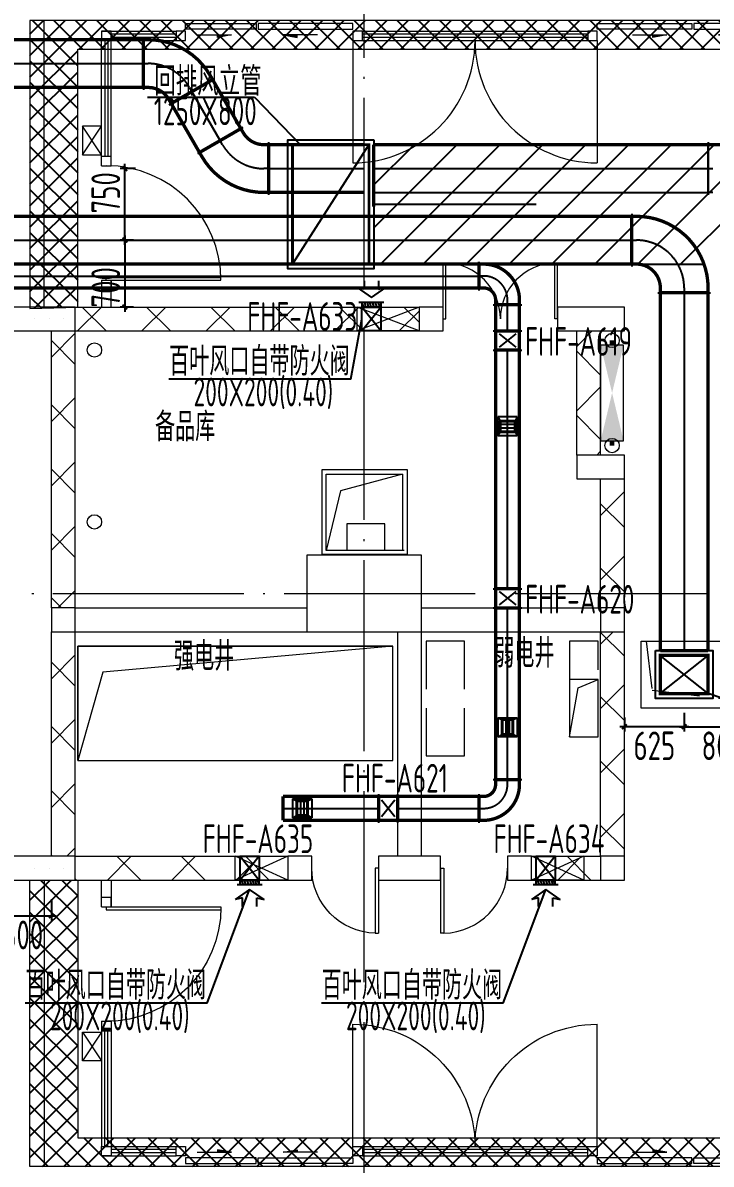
# Model space of a CAD drawing. Extents: x 4 to 13611208, y -605838 to 574722.
# Drawn here: x 13305323 to 13312530, y -14936 to -2984 of the extents above; entities that cross this region are included whole.
import ezdxf

# ---------------------------------------------------------------- set-up
doc = ezdxf.new("R2010")
doc.units = 0
doc.header["$LTSCALE"] = 1000
doc.header["$MEASUREMENT"] = 0
for name, pattern in [('CENTER2', [28.575, 19.05, -3.175, 3.175, -3.175]), ('DASH', [0.35, 0.25, -0.1]), ('DOTE', [2.42, 2, -0.2, 0.02, -0.2])]:
    doc.linetypes.add(name, pattern=pattern)
for name, color, linetype in [('DUCT-D-P中心线', 5, 'CENTER2'), ('DUCT-D-P标注', 7, 'Continuous'), ('DUCT-D-P管', 6, 'Continuous'), ('DUCT-K-P中心线', 5, 'CENTER2'), ('DUCT-K-P标注', 7, 'Continuous'), ('DUCT-K-P法兰', 2, 'Continuous'), ('DUCT-K-P管', 191, 'Continuous'), ('DUCT-K-P管端线', 2, 'Continuous'), ('DUCT-K-S中心线', 5, 'CENTER2'), ('DUCT-K-S法兰', 2, 'Continuous'), ('DUCT-K-S管', 40, 'Continuous'), ('DUCT-K-S管端线', 4, 'Continuous'), ('DUCT-X-P中心线', 5, 'CENTER2'), ('DUCT-X-P标注', 7, 'Continuous'), ('DUCT-X-P法兰', 2, 'Continuous'), ('DUCT-X-P管', 31, 'Continuous'), ('DUCT-X-P管端线', 2, 'Continuous'), ('DUCT-X-P阀门', 7, 'Continuous'), ('DUCT-X-P风口', 7, 'Continuous'), ('DUCT-X-S标注', 7, 'Continuous'), ('DUCT-X-S风口', 7, 'Continuous'), ('Hvac-Hide', 8, 'Continuous')]:
    doc.layers.add(name, color=color, linetype=linetype)
for name, color, linetype, lineweight in [('GPS-消防', 8, 'Continuous', 13), ('PSD', 8, 'Continuous', 5), ('建筑底图', 8, 'Continuous', 13)]:
    doc.layers.add(name, color=color, linetype=linetype, lineweight=lineweight)
doc.styles.add('67', font='gbenor.shx', dxfattribs={"width": 0.7, "bigfont": 'hztxt.shx'})
doc.styles.add('C', font='HZTXT_E', dxfattribs={"width": 0.7, "bigfont": 'HZTXT'})
doc.styles.add('du', font='gbenor.shx', dxfattribs={"width": 0.8, "bigfont": 'hztxt.shx'})
doc.dimstyles.new('67', dxfattribs={"dimscale": 100, "dimtxt": 3, "dimasz": 0.5, "dimexe": 0.5, "dimexo": 2, "dimgap": 0.5, "dimtad": 2, "dimdec": 0, "dimrnd": 5, "dimzin": 0, "dimdsep": 46, "dimtxsty": 'du', "dimblk": 'ARCHTICK', "dimcen": 0, "dimdle": 0.5, "dimclrd": 256, "dimclre": 256, "dimclrt": 256, "dimazin": 0, "dimtfac": 1, "dimtdec": 0, "dimtix": 1, "dimtmove": 2, "dimatfit": 3, "dimfxl": 100, "dimtolj": 1, "dimtzin": 0, "dimlwd": -1, "dimlwe": -1, "dimarcsym": 0})
pattern_1 = [(45, (0, 0), (-336.759605, 336.759605), []), (135, (0, 0), (-336.759605, -336.759605), [])]

# ---------------------------------------------------------------- blocks, each defined once
blk = doc.blocks.new('新块')
at = {"layer": 'PSD', "color": 8}
for p, q in [((-1630, 60), (-1270, 60)), ((-1270, 60), (-1418, 34)), ((-1418, 34), (-1418, 60)), ((-730, 60), (-582, 34)), ((-370, 60), (-730, 60)), ((-582, 34), (-582, 60))]:
    blk.add_line(p, q, dxfattribs=at)
for points in [[(-2000, 180), (-1010, 180), (-1010, 120), (-2000, 120)], [(0, 180), (-990, 180), (-990, 120), (0, 120)]]:
    blk.add_lwpolyline(points, close=True, dxfattribs=at)
for points in [[(-1418, 34), (-1418, 60), (-1270, 60)], [(-582, 34), (-582, 60), (-730, 60)]]:
    blk.add_solid(points, dxfattribs=at)
blk = doc.blocks.new('PSD')
at = {"layer": 'PSD', "color": 8}
for p, q in [((3232, 4268), (4012, 4268)), ((4012, 4235), (3333, 4235)), ((4012, 4201), (3333, 4201)), ((4232, 4228), (4592, 4228)), ((4592, 4228), (4445, 4202)), ((4445, 4202), (4445, 4228)), ((5132, 4228), (5280, 4202)), ((5492, 4228), (5132, 4228)), ((5280, 4202), (5280, 4228)), ((5963, 4268), (8322, 4268)), ((8322, 4235), (5963, 4235)), ((8322, 4201), (5963, 4201)), ((3232, 2860), (3232, 4168)), ((3232, 4168), (4012, 4168)), ((3266, 4168), (3266, 2958)), ((3299, 4168), (3299, 2958)), ((3332, 2860), (3332, 4168)), ((5862, 4168), (5862, 2888)), ((5963, 4168), (8322, 4168)), ((8422, 4168), (8422, 2888)), ((3232, 2958), (3332, 2958)), ((3232, 2858), (3232, 2958)), ((3332, 2858), (3332, 2958)), ((3232, 2858), (3332, 2858)), ((3282, 1658), (3282, 1689)), ((3282, 1689), (4482, 1689)), ((3232, 1658), (3332, 1658)), ((3232, 1658), (3232, 1558)), ((3232, 1658), (3232, 1378)), ((3232, 1658), (3332, 1658)), ((3232, 1558), (3332, 1558)), ((3282, 1658), (4482, 1658)), ((3332, 1658), (3332, 1558)), ((3332, 1378), (3332, 1658))]:
    blk.add_line(p, q, dxfattribs=at)
at = {"layer": 'PSD', "color": 8, "ltscale": 3}
for p, q in [((3232, 2971), (3032, 3271)), ((3032, 3271), (3032, 2971)), ((3032, 2971), (3232, 3271))]:
    blk.add_line(p, q, dxfattribs=at)
at = {"layer": 'PSD', "color": 8}
for points in [[(4112, 4348), (4852, 4348), (4852, 4288), (4112, 4288)], [(5862, 4348), (4872, 4348), (4872, 4288), (5862, 4288)], [(3232, 4168), (3333, 4168), (3333, 4268), (3232, 4268)], [(4012, 4168), (4112, 4168), (4112, 4268), (4012, 4268)], [(5862, 4168), (5963, 4168), (5963, 4268), (5862, 4268)], [(8322, 4168), (8422, 4168), (8422, 4268), (8322, 4268)]]:
    blk.add_lwpolyline(points, close=True, dxfattribs=at)
at = {"layer": 'PSD', "color": 8, "ltscale": 3}
blk.add_lwpolyline([(3232, 3271), (3032, 3271), (3032, 2971), (3232, 2971)], close=True, dxfattribs=at)
at = {"layer": 'PSD', "color": 8}
for centre, radius, start, end in [((5862, 4168), 1280, 270, 0), ((8422, 4168), 1280, 180, 270), ((3282, 1658), 1200, 0, 90)]:
    blk.add_arc(centre, radius, start, end, dxfattribs=at)
for points in [[(4445, 4202), (4445, 4228), (4592, 4228)], [(5280, 4202), (5280, 4228), (5132, 4228)]]:
    blk.add_solid(points, dxfattribs=at)
at = {"color": 8}
blk.add_blockref('新块', (10422, 4168), dxfattribs=at)
blk = doc.blocks.new('A$C73EC19F2')
at = {"layer": 'GPS-消防'}
h = blk.add_hatch(color=256, dxfattribs=at)
h.paths.add_polyline_path([(-120, 0), (0, 500), (-240, 500)])
h.paths.add_polyline_path([(-240, -500), (0, -500), (-120, 0)])
blk.add_lwpolyline([(-240, 500), (-240, -500), (0, -500), (0, 500)], close=True, dxfattribs=at)
at = {"layer": 'GPS-消防', "const_width": 50}
for points in [[(-120, 500), (-120, 550)], [(-120, -550), (-120, -500)]]:
    blk.add_lwpolyline(points, dxfattribs=at)
at = {"layer": 'GPS-消防'}
for centre in [(-120, 550), (-120, -550)]:
    blk.add_circle(centre, 75, dxfattribs=at)
blk = doc.blocks.new('_FZH')
blk.add_lwpolyline([(-0.5, -0.5), (0.5, -0.5), (0.5, 0.5), (-0.5, 0.5)], close=True)
blk = doc.blocks.new('$DorLib2D$00000001')
for p, q in [((0.45, 0.975), (0.5, 0.975)), ((0.45, 0), (0.45, 0.975)), ((0.5, 0), (0.5, 0.975)), ((0.5, 0), (0.45, 0))]:
    blk.add_line(p, q)
at = {"lineweight": 13}
blk.add_arc((0.475, 0), 0.975, 91.4693, 180, dxfattribs=at)
blk = doc.blocks.new('$DorLib2D$00000002')
for p, q in [((-0.5, 0), (-0.5, 0.4875)), ((-0.475, 0.4875), (-0.5, 0.4875)), ((-0.475, 0), (-0.475, 0.4875)), ((0.475, 0), (0.475, 0.4875)), ((0.475, 0.4875), (0.5, 0.4875)), ((0.5, 0), (0.5, 0.4875)), ((-0.5, 0), (-0.475, 0)), ((0.5, 0), (0.475, 0))]:
    blk.add_line(p, q)
at = {"lineweight": 13}
for centre, start, end in [((-0.4875, 0), 0, 88.53072), ((0.4875, 0), 91.46928, 180)]:
    blk.add_arc(centre, 0.4875, start, end, dxfattribs=at)
blk = doc.blocks.new('_ArchTick')
at = {"color": 0, "linetype": 'ByBlock', "const_width": 0.4}
blk.add_lwpolyline([(-0.5, -0.5), (0.5, 0.5)], dxfattribs=at)
blk = doc.blocks.new('*D147')
at = {"layer": 'DUCT-K-P标注', "transparency": 16777216}
for p, q in [((13312247, -10208), (13312247, -10405)), ((13313047, -10208), (13313047, -10405)), ((13312197, -10355), (13313097, -10355))]:
    blk.add_line(p, q, dxfattribs=at)
at = {"layer": 'DUCT-K-P标注', "transparency": 16777216, "xscale": 50, "yscale": 50, "zscale": 50, "rotation": 180}
blk.add_blockref('_ArchTick', (13312247, -10355), dxfattribs=at)
at = {"layer": 'DUCT-K-P标注', "transparency": 16777216, "xscale": 50, "yscale": 50, "zscale": 50}
blk.add_blockref('_ArchTick', (13313047, -10355), dxfattribs=at)
at = {"layer": 'DUCT-K-P标注', "transparency": 16777216, "insert": (13312647, -10555), "char_height": 300, "attachment_point": 5, "style": 'du'}
blk.add_mtext('\\A1;800', dxfattribs=at)
blk = doc.blocks.new('*D871')
at = {"layer": 'DUCT-X-P标注', "transparency": 16777216}
for p, q in [((13305022, -12160), (13305022, -12386)), ((13305622, -12160), (13305622, -12386)), ((13304972, -12336), (13305672, -12336))]:
    blk.add_line(p, q, dxfattribs=at)
at = {"layer": 'DUCT-X-P标注', "transparency": 16777216, "xscale": 50, "yscale": 50, "zscale": 50, "rotation": 180}
blk.add_blockref('_ArchTick', (13305022, -12336), dxfattribs=at)
at = {"layer": 'DUCT-X-P标注', "transparency": 16777216, "xscale": 50, "yscale": 50, "zscale": 50}
blk.add_blockref('_ArchTick', (13305622, -12336), dxfattribs=at)
at = {"layer": 'DUCT-X-P标注', "transparency": 16777216, "insert": (13305322, -12536), "char_height": 300, "attachment_point": 5, "style": 'du'}
blk.add_mtext('\\A1;600', dxfattribs=at)
blk = doc.blocks.new('*D1570')
at = {"layer": 'DUCT-K-P标注', "transparency": 16777216}
for p, q in [((13311622, -10258), (13311622, -10405)), ((13312247, -10258), (13312247, -10405)), ((13312297, -10355), (13311572, -10355))]:
    blk.add_line(p, q, dxfattribs=at)
at = {"layer": 'DUCT-K-P标注', "transparency": 16777216, "xscale": 50, "yscale": 50, "zscale": 50, "rotation": 180}
blk.add_blockref('_ArchTick', (13311622, -10355), dxfattribs=at)
at = {"layer": 'DUCT-K-P标注', "transparency": 16777216, "xscale": 50, "yscale": 50, "zscale": 50}
blk.add_blockref('_ArchTick', (13312247, -10355), dxfattribs=at)
at = {"layer": 'DUCT-K-P标注', "transparency": 16777216, "insert": (13311935, -10555), "char_height": 300, "attachment_point": 5, "style": 'du'}
blk.add_mtext('\\A1;625', dxfattribs=at)
blk = doc.blocks.new('*D2069')
at = {"layer": 'DUCT-K-P标注', "transparency": 16777216}
for p, q in [((13306391, -5210), (13306391, -6010)), ((13306480, -5260), (13306341, -5260)), ((13306480, -5960), (13306341, -5960))]:
    blk.add_line(p, q, dxfattribs=at)
at = {"layer": 'DUCT-K-P标注', "transparency": 16777216, "xscale": 50, "yscale": 50, "zscale": 50}
for p, rotation in [((13306391, -5260), 90), ((13306391, -5960), 270)]:
    blk.add_blockref('_ArchTick', p, dxfattribs=dict(at, rotation=rotation))
at = {"layer": 'DUCT-K-P标注', "transparency": 16777216, "insert": (13306191, -5754), "char_height": 300, "attachment_point": 5, "rotation": 90, "style": 'du'}
blk.add_mtext('\\A1;700', dxfattribs=at)
blk = doc.blocks.new('*D2077')
at = {"layer": 'DUCT-K-P标注', "transparency": 16777216}
for p, q in [((13306503, -4510), (13306341, -4510)), ((13306391, -5310), (13306391, -4460)), ((13306480, -5260), (13306341, -5260))]:
    blk.add_line(p, q, dxfattribs=at)
at = {"layer": 'DUCT-K-P标注', "transparency": 16777216, "xscale": 50, "yscale": 50, "zscale": 50}
for p, rotation in [((13306391, -4510), 90), ((13306391, -5260), 270)]:
    blk.add_blockref('_ArchTick', p, dxfattribs=dict(at, rotation=rotation))
at = {"layer": 'DUCT-K-P标注', "transparency": 16777216, "insert": (13306191, -4764), "char_height": 300, "attachment_point": 5, "rotation": 90, "style": 'du'}
blk.add_mtext('\\A1;750', dxfattribs=at)
blk = doc.blocks.new('$风口$00000108')
for p, q in [((-250, 135), (-190, 75)), ((-250, -135), (-250, 135)), ((200, 25), (-190, 25)), ((250, 135), (200, 75)), ((250, 135), (250, -135)), ((-250, -135), (-190, -75)), ((250, -135), (-250, -135)), ((200, -25), (-190, -25)), ((200, -75), (250, -135))]:
    blk.add_line(p, q)
at = {"linetype": 'Continuous'}
blk.add_line((250, 135), (-250, 135), dxfattribs=at)
at = {"lineweight": 40}
for p, q in [((-190, 75), (200, 75)), ((-190, -75), (-190, 75)), ((200, 75), (200, -75)), ((-190, -75), (200, -75))]:
    blk.add_line(p, q, dxfattribs=at)
blk = doc.blocks.new('$风口$00000149')
for p, q in [((100, 262), (100, -262)), ((408, 301), (200, 0)), ((373, 150), (408, 301)), ((0, -200), (0, 200)), ((0, 158), (100, 200)), ((100, 200), (0, 200)), ((0, 118), (100, 140)), ((0, 58), (100, 85)), ((0, 3), (100, 31)), ((200, 0), (408, -301)), ((552, 150), (373, 150)), ((0, -61), (100, -23)), ((0, -123), (100, -78)), ((100, -132), (0, -174)), ((100, -200), (0, -200)), ((552, -150), (373, -150)), ((373, -150), (408, -301))]:
    blk.add_line(p, q)

msp = doc.modelspace()

# ---------------------------------------------------------------- hatches: boundary and pattern name
at = {"layer": 'DUCT-D-P管'}
h = msp.add_hatch(dxfattribs=at)
h.set_pattern_fill('ANSI31', color=8, scale=200)
h.set_pattern_definition([(45, (0, 0), (-224.506403, 224.506403), [])])
h.paths.add_polyline_path([(13361497.1, -4260.3), (13308997.1, -4260.3), (13308997.1, -5510.3), (13361497.1, -5510.3)])
at = {"layer": '建筑底图', "lineweight": -3}
h = msp.add_hatch(dxfattribs=at)
h.set_pattern_fill('ANSI37', color=8, scale=100, style=0)
h.set_pattern_definition([(45, (15148904.22, -89453.28), (-112.253202, 112.253202), []), (135, (15148904.22, -89453.28), (-112.253202, -112.253202), [])])
h.paths.add_polyline_path([(13305897.4, -5960.3), (13305897.4, -3260.3), (13441897.4, -3260.3), (13441897.4, -5960.3), (13442397.4, -5960.3), (13442397.4, -2960.3), (13305397.4, -2960.3), (13305397.4, -5974.8)])
at = {"layer": '建筑底图'}
h = msp.add_hatch(dxfattribs=at)
h.set_pattern_fill('ANSI37', color=8, scale=300, style=0)
h.set_pattern_definition(pattern_1)
h.paths.add_polyline_path([(13309472.4, -6210.3), (13309472.4, -5960.3), (13305872.4, -5960.3), (13305872.4, -6210.3)])
h = msp.add_hatch(dxfattribs=at)
h.set_pattern_fill('ANSI37', color=8, scale=300, style=0)
h.set_pattern_definition(pattern_1)
h.paths.add_polyline_path([(13305872.4, -6210.3), (13305622.4, -6210.3), (13305622.4, -9110.3), (13305872.4, -9110.3)])
h = msp.add_hatch(dxfattribs=at)
h.set_pattern_fill('ANSI37', color=8, scale=300, style=0)
h.set_pattern_definition(pattern_1)
h.paths.add_polyline_path([(13311372.4, -6210.3), (13311122.4, -6210.3), (13311122.4, -7510.3), (13311372.4, -7510.3)])
h = msp.add_hatch(dxfattribs=at)
h.set_pattern_fill('ANSI37', color=8, scale=300, style=0)
h.set_pattern_definition(pattern_1)
h.paths.add_polyline_path([(13311622.4, -7760.3), (13311372.4, -7760.3), (13311372.4, -9110.3), (13311622.4, -9110.3)])
h = msp.add_hatch(dxfattribs=at)
h.set_pattern_fill('ANSI37', color=8, scale=300, style=0)
h.set_pattern_definition(pattern_1)
h.paths.add_polyline_path([(13305872.4, -9360.3), (13305622.4, -9360.3), (13305622.4, -11710.3), (13305872.4, -11710.3)])
h = msp.add_hatch(dxfattribs=at)
h.set_pattern_fill('ANSI37', color=8, scale=300, style=0)
h.set_pattern_definition(pattern_1)
h.paths.add_polyline_path([(13311622.4, -9360.3), (13311372.4, -9360.3), (13311372.4, -11710.3), (13311622.4, -11710.3)])
h = msp.add_hatch(dxfattribs=at)
h.set_pattern_fill('ANSI37', color=8, scale=300, style=0)
h.set_pattern_definition(pattern_1)
h.paths.add_polyline_path([(13308097.4, -11960.3), (13308097.4, -11710.3), (13305872.4, -11710.3), (13305872.4, -11960.3)])
h = msp.add_hatch(dxfattribs=at)
h.set_pattern_fill('ANSI37', color=8, scale=300, style=0)
h.set_pattern_definition(pattern_1)
h.paths.add_polyline_path([(13311372.4, -11960.3), (13311372.4, -11710.3), (13310647.4, -11710.3), (13310647.4, -11960.3)])
at = {"layer": '建筑底图', "lineweight": -3}
h = msp.add_hatch(dxfattribs=at)
h.set_pattern_fill('ANSI37', color=8, scale=100, style=0)
h.set_pattern_definition([(45, (793255.26, 9e-08), (-112.2532016, 112.2532015), []), (135, (793255.26, 9e-08), (-112.2532015, -112.2532016), [])])
h.paths.add_polyline_path([(13305897.4, -11960.3), (13305897.4, -14660.3), (13441897.4, -14660.3), (13441897.4, -11960.3), (13442397.4, -11960.3), (13442397.4, -14960.3), (13305397.4, -14960.3), (13305397.4, -11960.3)])

# ---------------------------------------------------------------- linework, layer by layer
at = {"layer": 'DUCT-D-P中心线'}
msp.add_line((13361497.1, -4885.3), (13308997.1, -4885.3), dxfattribs=at)
at = {"layer": 'DUCT-D-P标注'}
for p, q in [((13306629.5, -3761.3), (13307750, -3761.3)), ((13307750, -3761.3), (13308230.4, -4260.3))]:
    msp.add_line(p, q, dxfattribs=at)
at = {"layer": 'DUCT-D-P管'}
msp.add_lwpolyline([(13308997.1, -4210.3), (13308997.1, -5560.3), (13308097.1, -5560.3), (13308097.1, -4210.3)], close=True, dxfattribs=at)
at = {"layer": 'DUCT-D-P管', "const_width": 30}
msp.add_lwpolyline([(13308947.1, -4260.3), (13308947.1, -5510.3), (13308147.1, -5510.3), (13308147.1, -4260.3)], close=True, dxfattribs=at)
at = {"layer": 'DUCT-D-P管'}
msp.add_lwpolyline([(13308147.1, -5510.3), (13308947.1, -4260.3)], dxfattribs=at)
at = {"layer": 'DUCT-D-P管', "const_width": 35}
for points in [[(13361497.1, -4260.3), (13308997.1, -4260.3)], [(13308997.1, -4260.3), (13308997.1, -4910.3)]]:
    msp.add_lwpolyline(points, dxfattribs=at)
at = {"layer": 'DUCT-K-P中心线'}
for p, q in [((13301292.6, -3410.7), (13306584.8, -3410.7)), ((13306585, -3410.7), (13306635, -3410.7)), ((13307068, -3660.7), (13307093, -3704)), ((13307389.1, -4216.8), (13307093.1, -3704.1)), ((13307414.2, -4260.3), (13307389.2, -4217)), ((13307897.2, -4510.3), (13307847.2, -4510.3)), ((13307897.4, -4510.3), (13308897.1, -4510.3))]:
    msp.add_line(p, q, dxfattribs=at)
for centre, start, end in [((13306635, -3910.7), 30, 90), ((13307847.2, -4010.3), 210, 270)]:
    msp.add_arc(centre, 500, start, end, dxfattribs=at)
at = {"layer": 'DUCT-K-P标注'}
msp.add_lwpolyline([(13313714.3, -10420.9), (13312497.4, -10008.5)], dxfattribs=at)
at = {"layer": 'DUCT-K-P法兰'}
for p, q in [((13306584.9, -3135.7), (13306584.9, -3685.7)), ((13306854.9, -3841.5), (13307331.2, -3566.5)), ((13307627.3, -4079.4), (13307150.9, -4354.4)), ((13307897.3, -4785.3), (13307897.3, -4235.3)), ((13312497.3, -4235.3), (13312497.3, -4260.3))]:
    msp.add_line(p, q, dxfattribs=at)
at = {"layer": 'DUCT-K-P法兰', "color": 18, "true_color": 0x000000}
for p in [(13306584.8, -3410.7, 3700), (13306585, -3410.7, 3700), (13307093, -3704, 3700), (13307093.1, -3704.1, 3700), (13307389.1, -4216.8, 3700), (13307389.2, -4217, 3700), (13307897.2, -4510.3, 3700), (13307897.4, -4510.3, 3700), (13312497.2, -4510.3, 3700), (13312497.4, -4510.3, 3700)]:
    msp.add_point(p, dxfattribs=at)
at = {"layer": 'DUCT-K-P管', "const_width": 35}
for points in [[(13306584.8, -3160.7), (13301292.6, -3160.7)], [(13306584.8, -3660.7), (13306584.8, -3160.7)], [(13306585, -3160.7), (13306635, -3160.7)], [(13307309.6, -3579.1), (13306876.6, -3829.1)], [(13307284.5, -3535.7), (13307309.5, -3579)], [(13307605.6, -4091.8), (13307309.6, -3579.1)], [(13301292.6, -3660.7), (13306584.8, -3660.7)], [(13306635, -3660.7), (13306585, -3660.7)], [(13306876.5, -3829), (13306851.5, -3785.7)], [(13306876.6, -3829.1), (13307172.5, -4341.8)], [(13307172.5, -4341.8), (13307605.6, -4091.8)], [(13307605.7, -4092), (13307630.7, -4135.3)], [(13307847.2, -4260.3), (13307897.2, -4260.3)], [(13308897.1, -4260.3), (13307897.4, -4260.3)], [(13307897.4, -4260.3), (13307897.4, -4760.3)], [(13307197.6, -4385.3), (13307172.6, -4342)], [(13307897.2, -4760.3), (13307847.2, -4760.3)], [(13307897.4, -4760.3), (13308897.1, -4760.3)]]:
    msp.add_lwpolyline(points, dxfattribs=at)
at = {"layer": 'DUCT-K-P管', "extrusion": (0, 0, -1), "const_width": 35}
for points in [[(-13306635, -3160.7, 0.2679492), (-13307284.5, -3535.7)], [(-13306635, -3660.7, 0.2679492), (-13306851.5, -3785.7)], [(-13307847.2, -4260.3, 0.2679492), (-13307630.7, -4135.3)], [(-13307847.2, -4760.3, 0.2679492), (-13307197.6, -4385.3)]]:
    msp.add_lwpolyline(points, format="xyb", dxfattribs=at)
at = {"layer": 'DUCT-K-P管', "color": 18, "true_color": 0x000000}
for p in [(13306585, -3410.7, 3700), (13307093, -3704, 3700), (13307389.2, -4217, 3700), (13307897.2, -4510.3, 3700), (13312497.4, -4510.3, 3700)]:
    msp.add_point(p, dxfattribs=at)
at = {"layer": 'DUCT-K-P管端线'}
for p, q in [((13306585, -3160.7), (13306585, -3660.7)), ((13307309.5, -3579), (13306876.5, -3829)), ((13307172.6, -4342), (13307605.7, -4092)), ((13307897.2, -4760.3), (13307897.2, -4260.3))]:
    msp.add_line(p, q, dxfattribs=at)
at = {"layer": 'DUCT-K-S中心线'}
for p, q in [((13305122.4, -5260.3), (13311697.2, -5260.3)), ((13311697.4, -5260.3), (13311747.4, -5260.3)), ((13312247.4, -5760.3), (13312247.4, -5810.3)), ((13312247.4, -5810.5), (13312247.4, -9558.5))]:
    msp.add_line(p, q, dxfattribs=at)
msp.add_arc((13311747.4, -5760.3), 500, 360, 90, dxfattribs=at)
at = {"layer": 'DUCT-K-S法兰'}
for p, q in [((13311697.3, -4985.3), (13311697.3, -5535.3)), ((13311972.4, -5810.4), (13312522.4, -5810.4))]:
    msp.add_line(p, q, dxfattribs=at)
at = {"layer": 'DUCT-K-S法兰', "color": 18, "true_color": 0x000000}
for p in [(13311697.2, -5260.3, 4300), (13311697.4, -5260.3, 4300), (13312247.4, -5810.3, 4300), (13312247.4, -5810.5, 4300)]:
    msp.add_point(p, dxfattribs=at)
at = {"layer": 'DUCT-K-S管', "const_width": 35}
for points in [[(13311697.2, -5010.3), (13305122.4, -5010.3)], [(13311697.2, -5510.3), (13311697.2, -5010.3)], [(13311697.4, -5010.3), (13311747.4, -5010.3)], [(13305122.4, -5510.3), (13311697.2, -5510.3)], [(13311747.4, -5510.3), (13311697.4, -5510.3)], [(13311997.4, -5810.3), (13311997.4, -5760.3)], [(13311997.4, -5810.5), (13311997.4, -9558.5)], [(13312497.4, -5810.5), (13311997.4, -5810.5)], [(13312497.4, -5760.3), (13312497.4, -5810.3)], [(13312497.4, -9558.5), (13312497.4, -5810.5)], [(13311997.4, -9558.5), (13312497.4, -9558.5)]]:
    msp.add_lwpolyline(points, dxfattribs=at)
at = {"layer": 'DUCT-K-S管', "extrusion": (0, 0, -1), "const_width": 35}
for points in [[(-13311747.4, -5010.3, 0.4142136), (-13312497.4, -5760.3)], [(-13311747.4, -5510.3, 0.4142136), (-13311997.4, -5760.3)]]:
    msp.add_lwpolyline(points, format="xyb", dxfattribs=at)
at = {"layer": 'DUCT-K-S管'}
msp.add_lwpolyline([(13311947.4, -9558.5), (13312547.4, -9558.5), (13312547.4, -10058.5), (13311947.4, -10058.5)], close=True, dxfattribs=at)
at = {"layer": 'DUCT-K-S管', "const_width": 35}
msp.add_lwpolyline([(13311997.4, -9608.5), (13312497.4, -9608.5), (13312497.4, -10008.5), (13311997.4, -10008.5)], close=True, dxfattribs=at)
at = {"layer": 'DUCT-K-S管'}
for points in [[(13311997.4, -10008.5), (13312497.4, -9608.5)], [(13312497.4, -10008.5), (13311997.4, -9608.5)]]:
    msp.add_lwpolyline(points, dxfattribs=at)
at = {"layer": 'DUCT-K-S管', "color": 18, "true_color": 0x000000}
for p in [(13311697.4, -5260.3, 4300), (13312247.4, -5810.3, 4300)]:
    msp.add_point(p, dxfattribs=at)
at = {"layer": 'DUCT-K-S管端线'}
for p, q in [((13311697.4, -5010.3), (13311697.4, -5510.3)), ((13312497.4, -5810.3), (13311997.4, -5810.3))]:
    msp.add_line(p, q, dxfattribs=at)
at = {"layer": 'DUCT-X-P中心线'}
for p, q in [((13304447.6, -5635.3), (13310097.2, -5635.3)), ((13310147.4, -5635.3), (13310097.4, -5635.3)), ((13310397.4, -5935.3), (13310397.4, -5885.3)), ((13310397.4, -6210.1), (13310397.4, -5935.5)), ((13310397.4, -8909.9), (13310397.4, -6410.5)), ((13310397.4, -10910.1), (13310397.4, -9110.3)), ((13310397.4, -10960.3), (13310397.4, -10910.3)), ((13308047.4, -11210.3), (13309047, -11210.3)), ((13309247.4, -11210.3), (13310097.2, -11210.3)), ((13310097.4, -11210.3), (13310147.4, -11210.3))]:
    msp.add_line(p, q, dxfattribs=at)
for centre, start, end in [((13310147.4, -5885.3), 0, 90), ((13310147.4, -10960.3), 270, 360)]:
    msp.add_arc(centre, 250, start, end, dxfattribs=at)
at = {"layer": 'DUCT-X-P法兰'}
for p, q in [((13310097.3, -5510.3), (13310097.3, -5785.3)), ((13310247.4, -5935.4), (13310547.4, -5935.4)), ((13310247.4, -6210.2), (13310547.4, -6210.2)), ((13310247.4, -6410.4), (13310547.4, -6410.4)), ((13310247.4, -8910), (13310547.4, -8910)), ((13310247.4, -9110.2), (13310547.4, -9110.2)), ((13310547.4, -10910.2), (13310247.4, -10910.2)), ((13309047.1, -11060.3), (13309047.1, -11360.3)), ((13309247.3, -11060.3), (13309247.3, -11360.3)), ((13310097.3, -11060.3), (13310097.3, -11360.3))]:
    msp.add_line(p, q, dxfattribs=at)
at = {"layer": 'DUCT-X-P法兰', "color": 18, "true_color": 0x000000}
for p in [(13310097.2, -5635.3, 3100), (13310097.4, -5635.3, 3100), (13310397.4, -5935.3, 3100), (13310397.4, -5935.5, 3100), (13310397.4, -6210.1, 3100), (13310397.4, -6210.3, 3100), (13310397.4, -6410.3, 3100), (13310397.4, -6410.5, 3100), (13310397.4, -8909.9, 3100), (13310397.4, -8910.1, 3100), (13310397.4, -9110.1, 3100), (13310397.4, -9110.3, 3100), (13310397.4, -10910.1, 3100), (13310397.4, -10910.3, 3100), (13309047, -11210.3, 3100), (13309047.2, -11210.3, 3100), (13309247.2, -11210.3, 3100), (13309247.4, -11210.3, 3100), (13310097.2, -11210.3, 3100), (13310097.4, -11210.3, 3100)]:
    msp.add_point(p, dxfattribs=at)
at = {"layer": 'DUCT-X-P管', "const_width": 35}
for points in [[(13310097.2, -5510.3), (13304447.6, -5510.3)], [(13310097.2, -5760.3), (13310097.2, -5510.3)], [(13304447.6, -5760.3), (13310097.2, -5760.3)], [(13310097.4, -5760.3), (13310147.4, -5760.3)], [(13310272.4, -5885.3), (13310272.4, -5935.3)], [(13310522.4, -5935.5), (13310272.4, -5935.5)], [(13310272.4, -5935.5), (13310272.4, -6210.1)], [(13310522.4, -5935.3), (13310522.4, -5885.3)], [(13310522.4, -6210.1), (13310522.4, -5935.5)], [(13310272.4, -6210.1), (13310522.4, -6210.1)], [(13310272.4, -6410.3), (13310272.4, -6210.3)], [(13310522.4, -6210.3), (13310522.4, -6410.3)], [(13310522.4, -6410.5), (13310272.4, -6410.5)], [(13310272.4, -6410.5), (13310272.4, -8909.9)], [(13310522.4, -8909.9), (13310522.4, -6410.5)], [(13310272.4, -8909.9), (13310522.4, -8909.9)], [(13310272.4, -9110.1), (13310272.4, -8910.1)], [(13310522.4, -8910.1), (13310522.4, -9110.1)], [(13310522.4, -9110.3), (13310272.4, -9110.3)], [(13310272.4, -9110.3), (13310272.4, -10910.1)], [(13310522.4, -10910.1), (13310522.4, -9110.3)], [(13310272.4, -10910.1), (13310522.4, -10910.1)], [(13310272.4, -10910.3), (13310272.4, -10960.3)], [(13310522.4, -10960.3), (13310522.4, -10910.3)], [(13309047, -11085.3), (13308047.4, -11085.3)], [(13308047.4, -11085.3), (13308047.4, -11335.3)], [(13309047, -11335.3), (13309047, -11085.3)], [(13309047.2, -11085.3), (13309247.2, -11085.3)], [(13310097.2, -11085.3), (13309247.4, -11085.3)], [(13309247.4, -11085.3), (13309247.4, -11335.3)], [(13310097.2, -11335.3), (13310097.2, -11085.3)], [(13310147.4, -11085.3), (13310097.4, -11085.3)], [(13308047.4, -11335.3), (13309047, -11335.3)], [(13309247.2, -11335.3), (13309047.2, -11335.3)], [(13309247.4, -11335.3), (13310097.2, -11335.3)], [(13310097.4, -11335.3), (13310147.4, -11335.3)]]:
    msp.add_lwpolyline(points, dxfattribs=at)
for points in [[(13310522.4, -5885.3, 0.4142136), (13310147.4, -5510.3)], [(13310272.4, -5885.3, 0.4142136), (13310147.4, -5760.3)], [(13310147.4, -11335.3, 0.4142136), (13310522.4, -10960.3)], [(13310147.4, -11085.3, 0.4142136), (13310272.4, -10960.3)]]:
    msp.add_lwpolyline(points, format="xyb", dxfattribs=at)
at = {"layer": 'DUCT-X-P管', "color": 18, "true_color": 0x000000}
for p in [(13310097.4, -5635.3, 3100), (13310397.4, -5935.3, 3100), (13310397.4, -10910.3, 3100), (13310097.4, -11210.3, 3100)]:
    msp.add_point(p, dxfattribs=at)
at = {"layer": 'DUCT-X-P管端线'}
for p, q in [((13310097.4, -5510.3), (13310097.4, -5760.3)), ((13310522.4, -5935.3), (13310272.4, -5935.3)), ((13310272.4, -6210.3), (13310522.4, -6210.3)), ((13310272.4, -6410.3), (13310522.4, -6410.3)), ((13310272.4, -8910.1), (13310522.4, -8910.1)), ((13310272.4, -9110.1), (13310522.4, -9110.1)), ((13310522.4, -10910.3), (13310272.4, -10910.3)), ((13309047.2, -11085.3), (13309047.2, -11335.3)), ((13309247.2, -11085.3), (13309247.2, -11335.3)), ((13310097.4, -11335.3), (13310097.4, -11085.3))]:
    msp.add_line(p, q, dxfattribs=at)
at = {"layer": 'DUCT-X-P阀门'}
for p, q in [((13310484.8, -6240.2), (13310309.9, -6380.3)), ((13310309.9, -6240.3), (13310484.9, -6380.3)), ((13310484.8, -8940), (13310309.9, -9080.1)), ((13310309.9, -8940.1), (13310484.9, -9080.1)), ((13309217.2, -11297.7), (13309077.1, -11122.8)), ((13309217.2, -11122.8), (13309077.2, -11297.8))]:
    msp.add_line(p, q, dxfattribs=at)
at = {"layer": 'DUCT-X-S标注'}
for p, q in [((13308755.5, -6715.2), (13308872.2, -6085.5)), ((13308755.5, -6715.2), (13306852, -6715.2)), ((13307251.7, -13249.5), (13307697.5, -12060.1, 3500)), ((13310351.7, -13249.5), (13310797.5, -12060.1, 3500)), ((13307251.7, -13249.5), (13305348.2, -13249.5)), ((13310351.7, -13249.5), (13308448.2, -13249.5))]:
    msp.add_line(p, q, dxfattribs=at)
at = {"layer": 'DUCT-X-S风口'}
for points in [[(13308872.2, -5960.5), (13309072.4, -5960.5), (13309072.4, -6210.5), (13308872.2, -6210.5)], [(13307797.6, -11960.3), (13307597.4, -11960.3), (13307597.4, -11710.3), (13307797.6, -11710.3)], [(13310897.6, -11960.3), (13310697.4, -11960.3), (13310697.4, -11710.3), (13310897.6, -11710.3)]]:
    msp.add_lwpolyline(points, close=True, dxfattribs=at)
for points in [[(13308872.2, -6210.5), (13309072.4, -5960.5)], [(13309072.4, -6210.5), (13308872.2, -5960.5)], [(13307797.6, -11710.3), (13307597.4, -11960.3)], [(13307597.4, -11710.3), (13307797.6, -11960.3)], [(13310897.6, -11710.3), (13310697.4, -11960.3)], [(13310697.4, -11710.3), (13310897.6, -11960.3)]]:
    msp.add_lwpolyline(points, dxfattribs=at)
at = {"layer": 'Hvac-Hide'}
for p, q in [((13312497.2, -4260.3), (13308997.1, -4260.3)), ((13312497.2, -4760.3), (13312497.2, -4260.3)), ((13312497.3, -4785.3), (13312497.3, -4260.3)), ((13312497.3, -4260.3), (13312497.3, -4785.3)), ((13312497.4, -4510.3), (13312497.4, -4260.3)), ((13312497.4, -4260.3), (13312547.4, -4260.3)), ((13308997.1, -4510.3), (13312497.2, -4510.3)), ((13312497.4, -4760.3), (13312497.4, -4510.3)), ((13312497.4, -4510.3), (13312547.4, -4510.3)), ((13308997.1, -4760.3), (13312497.2, -4760.3)), ((13312547.4, -4760.3), (13312497.4, -4760.3)), ((13308997.1, -5010.3), (13308997.1, -5510.3)), ((13310097.3, -5510.3), (13310097.3, -5485.3)), ((13310097.3, -5485.3), (13310097.3, -5485.3)), ((13310097.3, -5485.3), (13310097.3, -5510.3)), ((13308997.1, -5510.3), (13311697.2, -5510.3)), ((13310147.4, -5510.3), (13310097.4, -5510.3)), ((13311697.4, -5510.3), (13312454.5, -5510.3))]:
    msp.add_line(p, q, dxfattribs=at)
at = {"layer": '建筑底图', "color": 8, "linetype": 'DOTE'}
for p, q in [((13308897.4, -22710.3), (13308897.4, 3889.7)), ((13119297.4, -8960.3), (13476260, -8960.3))]:
    msp.add_line(p, q, dxfattribs=at)
at = {"layer": '建筑底图', "color": 8, "linetype": 'ByBlock', "ltscale": 0.5}
for p, q in [((13305547.4, -5960.3), (13305547.4, -2960.3)), ((13305547.4, -11960.3), (13305547.4, -14960.3))]:
    msp.add_line(p, q, dxfattribs=at)
at = {"layer": '建筑底图', "color": 8}
for p, q in [((13305872.4, -5960.3), (13309472.4, -5960.3)), ((13305447.4, -6085.3), (13305447.4, -6085.3)), ((13305597.4, -6085.3), (13305597.4, -6085.3)), ((13305747.4, -6085.3), (13305747.4, -6085.3)), ((13305622.4, -9110.3), (13305622.4, -6210.3)), ((13305872.4, -9110.3), (13305872.4, -6210.3)), ((13305872.4, -6210.3), (13309472.4, -6210.3)), ((13311122.4, -7510.3), (13311122.4, -6210.3)), ((13311372.4, -7510.3), (13311372.4, -6210.3)), ((13311372.4, -9110.3), (13311372.4, -7760.3)), ((13311622.4, -9110.3), (13311622.4, -7760.3)), ((13305872.4, -9110.3), (13308297.4, -9110.3)), ((13309497.4, -9110.3), (13311372.4, -9110.3)), ((13305622.4, -11710.3), (13305622.4, -9360.3)), ((13305872.4, -11710.3), (13305872.4, -9360.3)), ((13305872.4, -9360.3), (13308297.4, -9360.3)), ((13309247.4, -11710.3), (13309247.4, -9360.3)), ((13309497.4, -11710.3), (13309497.4, -9360.3)), ((13309497.4, -9360.3), (13311372.4, -9360.3)), ((13311372.4, -11710.3), (13311372.4, -9360.3)), ((13311622.4, -11710.3), (13311622.4, -9360.3)), ((13305872.4, -11710.3), (13308097.4, -11710.3)), ((13310647.4, -11710.3), (13311372.4, -11710.3)), ((13305447.4, -11835.3), (13305447.4, -11835.3)), ((13305597.4, -11835.3), (13305597.4, -11835.3)), ((13305747.4, -11835.3), (13305747.4, -11835.3)), ((13305872.4, -11960.3), (13308097.4, -11960.3)), ((13310647.4, -11960.3), (13311372.4, -11960.3))]:
    msp.add_line(p, q, dxfattribs=at)
for points in [[(13305897.4, -5960.3), (13305897.4, -3260.3), (13441897.4, -3260.3), (13441897.4, -5960.3), (13442397.4, -5960.3), (13442397.4, -2960.3), (13305397.4, -2960.3), (13305397.4, -5974.8)], [(13309472.4, -5960.3), (13309472.4, -6210.3), (13308822.4, -6210.3), (13308822.4, -5960.3)], [(13308457.4, -7660.3), (13309347.4, -7660.3), (13309347.4, -8550.3), (13308457.4, -8550.3)], [(13311347.4, -9860.3), (13311047.4, -9860.3), (13311047.4, -10460.3), (13311347.4, -10460.3)], [(13311047.4, -10460.3), (13311138.3, -9947.5), (13311347.4, -9860.3), (13311047.4, -9860.3)], [(13308097.4, -11710.3), (13308097.4, -11960.3), (13307547.4, -11960.3), (13307547.4, -11710.3)], [(13311197.4, -11710.3), (13311197.4, -11960.3), (13310647.4, -11960.3), (13310647.4, -11710.3)], [(13305897.4, -11960.3), (13305897.4, -14660.3), (13441897.4, -14660.3), (13441897.4, -11960.3), (13442397.4, -11960.3), (13442397.4, -14960.3), (13305397.4, -14960.3), (13305397.4, -11960.3)]]:
    msp.add_lwpolyline(points, close=True, dxfattribs=at)
for points in [[(13309472.4, -6210.3), (13308822.4, -5960.3)], [(13309472.4, -5960.3), (13308822.4, -6210.3)], [(13308497.4, -7710.3), (13309297.4, -7710.3), (13309297.4, -8510.3), (13308497.4, -8510.3), (13308497.4, -7710.3)], [(13309297.4, -7710.3), (13308649.9, -7885.6), (13308497.4, -8510.3)], [(13309297.4, -7710.3), (13308649.9, -7885.6), (13308497.4, -8510.3)], [(13309314.4, -8510.3), (13309114.4, -8510.3), (13309114.4, -8232.2), (13308714.4, -8232.2), (13308714.4, -8510.3), (13308514.4, -8510.3)], [(13305897.4, -10710.3), (13305897.4, -9510.3), (13309197.4, -9510.3), (13306160.8, -9784.5), (13305897.4, -10710.3)], [(13305897.4, -10710.3), (13309197.4, -10710.3), (13309197.4, -9510.3), (13305897.4, -9510.3), (13305897.4, -10710.3)], [(13308097.4, -11960.3), (13307547.4, -11710.3)], [(13308097.4, -11710.3), (13307547.4, -11960.3)], [(13311197.4, -11960.3), (13310647.4, -11710.3)], [(13311197.4, -11710.3), (13310647.4, -11960.3)]]:
    msp.add_lwpolyline(points, dxfattribs=at)
at = {"layer": '建筑底图', "color": 8, "linetype": 'DASH', "ltscale": 2}
for points in [[(13309947.4, -9460.3), (13309547.4, -9460.3), (13309547.4, -10660.3), (13309947.4, -10660.3)], [(13311347.4, -9460.3), (13311047.4, -9460.3), (13311047.4, -10460.3), (13311347.4, -10460.3)]]:
    msp.add_lwpolyline(points, close=True, dxfattribs=at)
at = {"layer": '建筑底图', "color": 8, "linetype": 'DOTE'}
msp.add_lwpolyline([(13311797.4, -9460.3), (13313497.4, -9460.3), (13313497.4, -10160.3), (13311797.4, -10160.3)], close=True, dxfattribs=at)
at = {"layer": '建筑底图', "color": 8, "linetype": 'DASH', "ltscale": 2}
msp.add_lwpolyline([(13311847.4, -9460.3), (13311910.5, -9971.9), (13313497.4, -10160.3)], dxfattribs=at)
at = {"layer": '建筑底图', "color": 8}
for centre in [(13311492.4, -6310.3), (13306072.4, -6410.3), (13311492.4, -7410.3), (13306072.4, -8210.3)]:
    msp.add_circle(centre, 75, dxfattribs=at)

# ---------------------------------------------------------------- block references
at = {"layer": 'DUCT-X-P风口', "xscale": 0.4, "yscale": 0.7407407407407408}
msp.add_blockref('$风口$00000108', (13310397.4, -7210.3, 2575), dxfattribs=at)
at = {"layer": 'DUCT-X-P风口', "xscale": 0.4, "yscale": 0.7407407407407408, "rotation": 90}
for p in [(13310397.4, -10360.3, 2575), (13308247.4, -11210.3, 2575)]:
    msp.add_blockref('$风口$00000108', p, dxfattribs=at)
at = {"layer": 'DUCT-X-S风口', "xscale": 0.5, "yscale": 0.5}
for p, rotation in [((13308972.3, -5960.5, 3500), 90), ((13307697.5, -11960.3, 3500), 270), ((13310797.5, -11960.3, 3500), 270)]:
    msp.add_blockref('$风口$00000149', p, dxfattribs=dict(at, rotation=rotation))
at = {"layer": '建筑底图', "color": 8}
msp.add_blockref('PSD', (13302915, -7338.4), dxfattribs=at)
for name, p, xscale, yscale, zscale, rotation in [('$DorLib2D$00000002', (13310322.4, -6085.3), 1200, 1200, 1200, 2.134434115620503e-11), ('_FZH', (13305534.9, -6085.3), 675.0011480581015, 249.9999796894263, 249.9999796894263, 1.893318893470756e-08), ('_FZH', (13308897.4, -8960.3), 800, 1200, 1200, 270), ('_FZH', (13305534.9, -11835.3), 250.0000000001164, 675.0011480581015, 675.0011480581015, 270), ('_FZH', (13308222.4, -11835.3), 250, 250, 250, 270), ('_FZH', (13309372.4, -11835.3), 250, 650, 650, 270), ('_FZH', (13310522.4, -11835.3), 250, 250, 250, 270), ('$DorLib2D$00000001', (13308697.4, -11835.3), 700, -700, 700, 359.9999999999507), ('$DorLib2D$00000001', (13310047.4, -11835.3), -700, -700, -700, 359.9999999999536)]:
    msp.add_blockref(name, p, dxfattribs=dict(at, xscale=xscale, yscale=yscale, zscale=zscale, rotation=rotation))
for p, xscale, yscale, zscale in [((13309597.4, -6085.3), 250, 250, 250), ((13311272.4, -6085.3), 699.9999999944121, 250, 250), ((13311372.4, -7635.3), 499.9999999944121, 250.0000000000582, 250.0000000000582), ((13305747.4, -9235.3), 250, 250, 250), ((13311497.4, -9235.3), 250, 250, 250), ((13311497.4, -11835.3), 250, 250, 250)]:
    msp.add_blockref('_FZH', p, dxfattribs=dict(at, xscale=xscale, yscale=yscale, zscale=zscale))
at = {"layer": '建筑底图', "color": 8, "rotation": 180}
msp.add_blockref('A$C73EC19F2', (13311372.4, -6860.3), dxfattribs=at)
at = {"layer": '建筑底图', "color": 8, "xscale": -1, "rotation": 180}
msp.add_blockref('PSD', (13302915, -10582.2), dxfattribs=at)

# ---------------------------------------------------------------- texts
at = {"layer": 'DUCT-D-P标注', "style": '67', "width": 0.75}
for s, p in [('回排风立管', (13306698.2, -3746.5)), ('1250X800', (13306694.1, -4056.1))]:
    msp.add_text(s, height=300, dxfattribs=at).set_placement(p)
at = {"layer": 'DUCT-X-P标注', "style": '67', "width": 0.75}
for s, p in [('FHF-A633', (13307672.3, -6209.1)), ('FHF-A619', (13310581.1, -6470.4, -1065)), ('FHF-A620', (13310581.1, -9170.2, -1065)), ('FHF-A621', (13308662.9, -11044, -4165)), ('FHF-A635', (13307206.2, -11678.4)), ('FHF-A634', (13310251.2, -11678.4))]:
    msp.add_text(s, height=300, dxfattribs=at).set_placement(p)
at = {"layer": 'DUCT-X-S标注', "style": 'du', "width": 0.7}
for s, p in [('百叶风口自带防火阀', (13306854.9, -6677.7)), ('200X200(0.40)', (13307110, -7000.1)), ('百叶风口自带防火阀', (13305351.1, -13211.9)), ('百叶风口自带防火阀', (13308451.1, -13211.9)), ('200X200(0.40)', (13305606.2, -13534.3)), ('200X200(0.40)', (13308706.2, -13534.3))]:
    msp.add_text(s, height=300, dxfattribs=at).set_placement(p)
at = {"layer": '建筑底图', "color": 8, "style": 'C', "width": 0.7}
for s, p in [('备品库', (13306707.5, -7365)), ('强电井', (13306905.2, -9766.5)), ('弱电井', (13310258.7, -9735.5))]:
    msp.add_text(s, height=300, dxfattribs=at).set_placement(p)

# ---------------------------------------------------------------- dimensions: what is measured, and where the dimension line sits
at = {"layer": 'DUCT-K-P标注'}
for base, p2, picture, middle in [((13306390.8, -4510.3), (13306703.4, -4510.3, 3700), '*D2077', (13306190.8, -4764.4)), ((13306390.8, -5960.3), (13306680.1, -5960.3), '*D2069', (13306190.8, -5754.5))]:
    dim = msp.add_linear_dim(base=base, p1=(13306680.1, -5260.3, 4300), p2=p2, angle=90, dimstyle='67', dxfattribs=at)
    dim.commit()
    dim.dimension.update_dxf_attribs({"geometry": picture, "text_midpoint": middle, "dimtype": 128})
for base, p1, p2, picture, middle in [((13313047.4, -10355.3), (13312247.4, -10008.5), (13313047.4, -10008.5, -75), '*D147', (13312647.4, -10555.3)), ((13311622.4, -10355.3), (13312247.4, -10058.5), (13311622.4, -10058.5), '*D1570', (13311934.9, -10555.3))]:
    dim = msp.add_linear_dim(base=base, p1=p1, p2=p2, dimstyle='67', dxfattribs=at)
    dim.commit()
    dim.dimension.update_dxf_attribs({"geometry": picture, "text_midpoint": middle})
at = {"layer": 'DUCT-X-P标注'}
dim = msp.add_linear_dim(base=(13305622.4, -12336.5), p1=(13305022.4, -11960.3), p2=(13305622.4, -11960.3), dimstyle='67', dxfattribs=at)
dim.commit()
dim.dimension.update_dxf_attribs({"geometry": '*D871', "text_midpoint": (13305322.4, -12536.5)})

doc.saveas('drawing.dxf')
